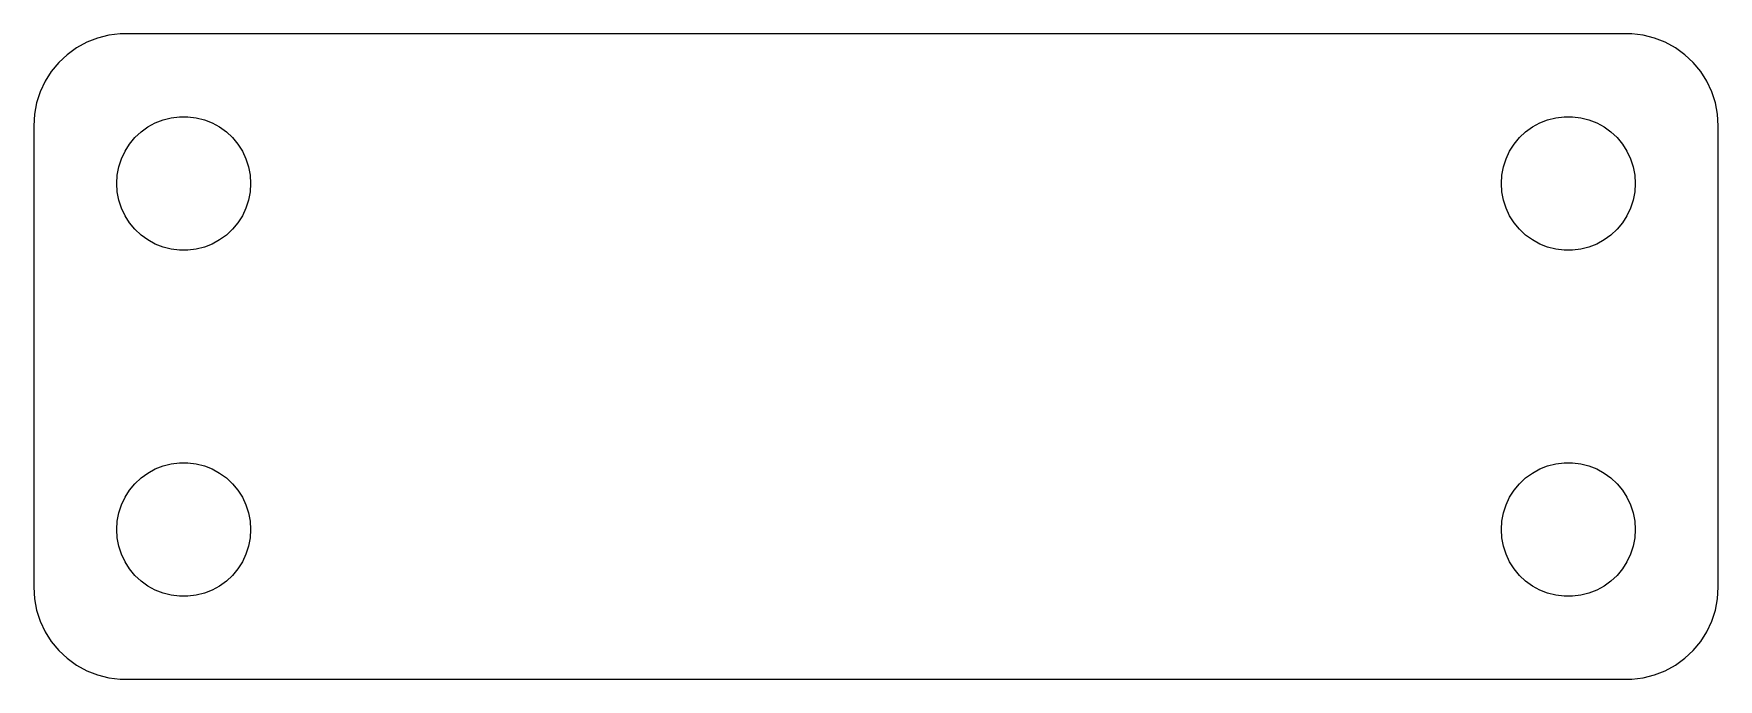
# Model space of a CAD drawing. Header units: metres. Extents: x -36.5 to 36.5, y -14 to 14.
import ezdxf

# ---------------------------------------------------------------- set-up
doc = ezdxf.new("R2010")
doc.units = ezdxf.units.M

msp = doc.modelspace()

# ---------------------------------------------------------------- linework, layer by layer
for p, q in [((-33.2495, 13.9291), (-33.7361, 13.8042)), ((-32.7512, 13.9921), (-33.2495, 13.9291)), ((32.7512, 13.9921), (-32.7512, 13.9921)), ((33.2495, 13.9291), (32.7512, 13.9921)), ((33.7361, 13.8042), (33.2495, 13.9291)), ((-34.6433, 13.3773), (-35.0497, 13.082)), ((-34.2031, 13.6193), (-34.6433, 13.3773)), ((-33.7361, 13.8042), (-34.2031, 13.6193)), ((34.2031, 13.6193), (33.7361, 13.8042)), ((34.6433, 13.3773), (34.2031, 13.6193)), ((35.0497, 13.082), (34.6433, 13.3773)), ((-35.4159, 12.7382), (-35.7361, 12.3511)), ((-35.0497, 13.082), (-35.4159, 12.7382)), ((35.4159, 12.7382), (35.0497, 13.082)), ((35.7361, 12.3511), (35.4159, 12.7382)), ((-36.0052, 11.927), (-36.2191, 11.4725)), ((-35.7361, 12.3511), (-36.0052, 11.927)), ((36.0052, 11.927), (35.7361, 12.3511)), ((36.2191, 11.4725), (36.0052, 11.927)), ((-36.3743, 10.9948), (-36.4685, 10.5013)), ((-36.2191, 11.4725), (-36.3743, 10.9948)), ((36.3743, 10.9948), (36.2191, 11.4725)), ((36.4685, 10.5013), (36.3743, 10.9948)), ((-36.4685, 10.5013), (-36.5, 10)), ((-31.2348, 10.124), (-30.8961, 10.2581)), ((-30.8961, 10.2581), (-30.5434, 10.3486)), ((-30.5434, 10.3486), (-30.1821, 10.3943)), ((-30.1821, 10.3943), (-29.8179, 10.3943)), ((-29.8179, 10.3943), (-29.4566, 10.3486)), ((-29.4566, 10.3486), (-29.1039, 10.2581)), ((-29.1039, 10.2581), (-28.7652, 10.124)), ((28.7652, 10.124), (29.1039, 10.2581)), ((29.1039, 10.2581), (29.4566, 10.3486)), ((29.4566, 10.3486), (29.8179, 10.3943)), ((29.8179, 10.3943), (30.1821, 10.3943)), ((30.1821, 10.3943), (30.5434, 10.3486)), ((30.5434, 10.3486), (30.8961, 10.2581)), ((30.8961, 10.2581), (31.2348, 10.124)), ((36.5, 10), (36.4685, 10.5013)), ((-36.5, 10), (-36.5, -10)), ((-32.114, 9.48518), (-31.8485, 9.73448)), ((-31.8485, 9.73448), (-31.5539, 9.94855)), ((-31.5539, 9.94855), (-31.2348, 10.124)), ((-28.7652, 10.124), (-28.4461, 9.94855)), ((-28.4461, 9.94855), (-28.1515, 9.73448)), ((-28.1515, 9.73448), (-27.886, 9.48518)), ((27.886, 9.48518), (28.1515, 9.73448)), ((28.1515, 9.73448), (28.4461, 9.94855)), ((28.4461, 9.94855), (28.7652, 10.124)), ((31.2348, 10.124), (31.5539, 9.94855)), ((31.5539, 9.94855), (31.8485, 9.73448)), ((31.8485, 9.73448), (32.114, 9.48518)), ((36.5, -10), (36.5, 10)), ((-32.6964, 8.56755), (-32.5413, 8.89708)), ((-32.5413, 8.89708), (-32.3461, 9.20457)), ((-32.3461, 9.20457), (-32.114, 9.48518)), ((-27.886, 9.48518), (-27.6538, 9.20457)), ((-27.6538, 9.20457), (-27.4587, 8.89708)), ((-27.4587, 8.89708), (-27.3036, 8.56755)), ((27.3036, 8.56755), (27.4587, 8.89708)), ((27.4587, 8.89708), (27.6538, 9.20457)), ((27.6538, 9.20457), (27.886, 9.48518)), ((32.114, 9.48518), (32.3461, 9.20457)), ((32.3461, 9.20457), (32.5413, 8.89708)), ((32.5413, 8.89708), (32.6964, 8.56755)), ((-32.8771, 7.86346), (-32.8089, 8.22119)), ((-32.8089, 8.22119), (-32.6964, 8.56755)), ((-27.3036, 8.56755), (-27.1911, 8.22119)), ((-27.1911, 8.22119), (-27.1229, 7.86346)), ((27.1229, 7.86346), (27.1911, 8.22119)), ((27.1911, 8.22119), (27.3036, 8.56755)), ((32.6964, 8.56755), (32.8089, 8.22119)), ((32.8089, 8.22119), (32.8771, 7.86346)), ((-32.9, 7.5), (-32.8771, 7.86346)), ((-32.8771, 7.13652), (-32.9, 7.5)), ((-27.1229, 7.86346), (-27.1, 7.5)), ((-27.1, 7.5), (-27.1229, 7.13652)), ((27.1, 7.5), (27.1229, 7.86346)), ((27.1229, 7.13652), (27.1, 7.5)), ((32.8771, 7.86346), (32.9, 7.5)), ((32.9, 7.5), (32.8771, 7.13652)), ((-32.8089, 6.77879), (-32.8771, 7.13652)), ((-32.6964, 6.43243), (-32.8089, 6.77879)), ((-27.1911, 6.77879), (-27.3036, 6.43243)), ((-27.1229, 7.13652), (-27.1911, 6.77879)), ((27.1911, 6.77879), (27.1229, 7.13652)), ((27.3036, 6.43243), (27.1911, 6.77879)), ((32.8089, 6.77879), (32.6964, 6.43243)), ((32.8771, 7.13652), (32.8089, 6.77879)), ((-32.5413, 6.10291), (-32.6964, 6.43243)), ((-32.3461, 5.79541), (-32.5413, 6.10291)), ((-27.4587, 6.10291), (-27.6538, 5.79541)), ((-27.3036, 6.43243), (-27.4587, 6.10291)), ((27.4587, 6.10291), (27.3036, 6.43243)), ((27.6538, 5.79541), (27.4587, 6.10291)), ((32.5413, 6.10291), (32.3461, 5.79541)), ((32.6964, 6.43243), (32.5413, 6.10291)), ((-32.114, 5.5148), (-32.3461, 5.79541)), ((-31.8485, 5.2655), (-32.114, 5.5148)), ((-31.5539, 5.05144), (-31.8485, 5.2655)), ((-28.1515, 5.2655), (-28.4461, 5.05144)), ((-27.886, 5.5148), (-28.1515, 5.2655)), ((-27.6538, 5.79541), (-27.886, 5.5148)), ((27.886, 5.5148), (27.6538, 5.79541)), ((28.1515, 5.2655), (27.886, 5.5148)), ((28.4461, 5.05144), (28.1515, 5.2655)), ((31.8485, 5.2655), (31.5539, 5.05144)), ((32.114, 5.5148), (31.8485, 5.2655)), ((32.3461, 5.79541), (32.114, 5.5148)), ((-31.2348, 4.87599), (-31.5539, 5.05144)), ((-30.8961, 4.74193), (-31.2348, 4.87599)), ((-30.5434, 4.65135), (-30.8961, 4.74193)), ((-30.1821, 4.60571), (-30.5434, 4.65135)), ((-29.8179, 4.60571), (-30.1821, 4.60571)), ((-29.4566, 4.65135), (-29.8179, 4.60571)), ((-29.1039, 4.74193), (-29.4566, 4.65135)), ((-28.7652, 4.87599), (-29.1039, 4.74193)), ((-28.4461, 5.05144), (-28.7652, 4.87599)), ((28.7652, 4.87599), (28.4461, 5.05144)), ((29.1039, 4.74193), (28.7652, 4.87599)), ((29.4566, 4.65135), (29.1039, 4.74193)), ((29.8179, 4.60571), (29.4566, 4.65135)), ((30.1821, 4.60571), (29.8179, 4.60571)), ((30.5434, 4.65135), (30.1821, 4.60571)), ((30.8961, 4.74193), (30.5434, 4.65135)), ((31.2348, 4.87599), (30.8961, 4.74193)), ((31.5539, 5.05144), (31.2348, 4.87599)), ((-31.8485, -5.2655), (-31.5539, -5.05144)), ((-31.5539, -5.05144), (-31.2348, -4.87599)), ((-31.2348, -4.87599), (-30.8961, -4.74193)), ((-30.8961, -4.74193), (-30.5434, -4.65135)), ((-30.5434, -4.65135), (-30.1821, -4.60571)), ((-30.1821, -4.60571), (-29.8179, -4.60571)), ((-29.8179, -4.60571), (-29.4566, -4.65135)), ((-29.4566, -4.65135), (-29.1039, -4.74193)), ((-29.1039, -4.74193), (-28.7652, -4.87599)), ((-28.7652, -4.87599), (-28.4461, -5.05144)), ((-28.4461, -5.05144), (-28.1515, -5.2655)), ((28.1515, -5.2655), (28.4461, -5.05144)), ((28.4461, -5.05144), (28.7652, -4.87599)), ((28.7652, -4.87599), (29.1039, -4.74193)), ((29.1039, -4.74193), (29.4566, -4.65135)), ((29.4566, -4.65135), (29.8179, -4.60571)), ((29.8179, -4.60571), (30.1821, -4.60571)), ((30.1821, -4.60571), (30.5434, -4.65135)), ((30.5434, -4.65135), (30.8961, -4.74193)), ((30.8961, -4.74193), (31.2348, -4.87599)), ((31.2348, -4.87599), (31.5539, -5.05144)), ((31.5539, -5.05144), (31.8485, -5.2655)), ((-32.5413, -6.10291), (-32.3461, -5.79541)), ((-32.3461, -5.79541), (-32.114, -5.5148)), ((-32.114, -5.5148), (-31.8485, -5.2655)), ((-28.1515, -5.2655), (-27.886, -5.5148)), ((-27.886, -5.5148), (-27.6538, -5.79541)), ((-27.6538, -5.79541), (-27.4587, -6.10291)), ((27.4587, -6.10291), (27.6538, -5.79541)), ((27.6538, -5.79541), (27.886, -5.5148)), ((27.886, -5.5148), (28.1515, -5.2655)), ((31.8485, -5.2655), (32.114, -5.5148)), ((32.114, -5.5148), (32.3461, -5.79541)), ((32.3461, -5.79541), (32.5413, -6.10291)), ((-32.8089, -6.77879), (-32.6964, -6.43243)), ((-32.6964, -6.43243), (-32.5413, -6.10291)), ((-27.4587, -6.10291), (-27.3036, -6.43243)), ((-27.3036, -6.43243), (-27.1911, -6.77879)), ((27.1911, -6.77879), (27.3036, -6.43243)), ((27.3036, -6.43243), (27.4587, -6.10291)), ((32.5413, -6.10291), (32.6964, -6.43243)), ((32.6964, -6.43243), (32.8089, -6.77879)), ((-32.9, -7.5), (-32.8771, -7.13652)), ((-32.8771, -7.13652), (-32.8089, -6.77879)), ((-27.1911, -6.77879), (-27.1229, -7.13652)), ((-27.1229, -7.13652), (-27.1, -7.5)), ((27.1, -7.5), (27.1229, -7.13652)), ((27.1229, -7.13652), (27.1911, -6.77879)), ((32.8089, -6.77879), (32.8771, -7.13652)), ((32.8771, -7.13652), (32.9, -7.5)), ((-32.8771, -7.86346), (-32.9, -7.5)), ((-32.8089, -8.22119), (-32.8771, -7.86346)), ((-27.1229, -7.86346), (-27.1911, -8.22119)), ((-27.1, -7.5), (-27.1229, -7.86346)), ((27.1229, -7.86346), (27.1, -7.5)), ((27.1911, -8.22119), (27.1229, -7.86346)), ((32.8771, -7.86346), (32.8089, -8.22119)), ((32.9, -7.5), (32.8771, -7.86346)), ((-32.6964, -8.56755), (-32.8089, -8.22119)), ((-32.5413, -8.89708), (-32.6964, -8.56755)), ((-27.3036, -8.56755), (-27.4587, -8.89708)), ((-27.1911, -8.22119), (-27.3036, -8.56755)), ((27.3036, -8.56755), (27.1911, -8.22119)), ((27.4587, -8.89708), (27.3036, -8.56755)), ((32.6964, -8.56755), (32.5413, -8.89708)), ((32.8089, -8.22119), (32.6964, -8.56755)), ((-32.3461, -9.20457), (-32.5413, -8.89708)), ((-32.114, -9.48518), (-32.3461, -9.20457)), ((-31.8485, -9.73448), (-32.114, -9.48518)), ((-27.886, -9.48518), (-28.1515, -9.73448)), ((-27.6538, -9.20457), (-27.886, -9.48518)), ((-27.4587, -8.89708), (-27.6538, -9.20457)), ((27.6538, -9.20457), (27.4587, -8.89708)), ((27.886, -9.48518), (27.6538, -9.20457)), ((28.1515, -9.73448), (27.886, -9.48518)), ((32.114, -9.48518), (31.8485, -9.73448)), ((32.3461, -9.20457), (32.114, -9.48518)), ((32.5413, -8.89708), (32.3461, -9.20457)), ((-36.5, -10), (-36.4685, -10.5013)), ((-31.5539, -9.94855), (-31.8485, -9.73448)), ((-31.2348, -10.124), (-31.5539, -9.94855)), ((-30.8961, -10.2581), (-31.2348, -10.124)), ((-28.7652, -10.124), (-29.1039, -10.2581)), ((-28.4461, -9.94855), (-28.7652, -10.124)), ((-28.1515, -9.73448), (-28.4461, -9.94855)), ((28.4461, -9.94855), (28.1515, -9.73448)), ((28.7652, -10.124), (28.4461, -9.94855)), ((29.1039, -10.2581), (28.7652, -10.124)), ((31.2348, -10.124), (30.8961, -10.2581)), ((31.5539, -9.94855), (31.2348, -10.124)), ((31.8485, -9.73448), (31.5539, -9.94855)), ((36.4685, -10.5013), (36.5, -10)), ((-36.4685, -10.5013), (-36.3743, -10.9948)), ((-30.5434, -10.3486), (-30.8961, -10.2581)), ((-30.1821, -10.3943), (-30.5434, -10.3486)), ((-29.8179, -10.3943), (-30.1821, -10.3943)), ((-29.4566, -10.3486), (-29.8179, -10.3943)), ((-29.1039, -10.2581), (-29.4566, -10.3486)), ((29.4566, -10.3486), (29.1039, -10.2581)), ((29.8179, -10.3943), (29.4566, -10.3486)), ((30.1821, -10.3943), (29.8179, -10.3943)), ((30.5434, -10.3486), (30.1821, -10.3943)), ((30.8961, -10.2581), (30.5434, -10.3486)), ((36.3743, -10.9948), (36.4685, -10.5013)), ((-36.3743, -10.9948), (-36.2191, -11.4725)), ((-36.2191, -11.4725), (-36.0052, -11.927)), ((36.0052, -11.927), (36.2191, -11.4725)), ((36.2191, -11.4725), (36.3743, -10.9948)), ((-36.0052, -11.927), (-35.7361, -12.3511)), ((-35.7361, -12.3511), (-35.4159, -12.7382)), ((35.4159, -12.7382), (35.7361, -12.3511)), ((35.7361, -12.3511), (36.0052, -11.927)), ((-35.4159, -12.7382), (-35.0497, -13.082)), ((-35.0497, -13.082), (-34.6433, -13.3773)), ((34.6433, -13.3773), (35.0497, -13.082)), ((35.0497, -13.082), (35.4159, -12.7382)), ((-34.6433, -13.3773), (-34.2031, -13.6193)), ((-34.2031, -13.6193), (-33.7361, -13.8042)), ((-33.7361, -13.8042), (-33.2495, -13.9291)), ((33.2495, -13.9291), (33.7361, -13.8042)), ((33.7361, -13.8042), (34.2031, -13.6193)), ((34.2031, -13.6193), (34.6433, -13.3773)), ((-33.2495, -13.9291), (-32.7512, -13.9921)), ((-32.7512, -13.9921), (32.7512, -13.9921)), ((32.7512, -13.9921), (33.2495, -13.9291))]:
    msp.add_line(p, q)

doc.saveas('drawing.dxf')
